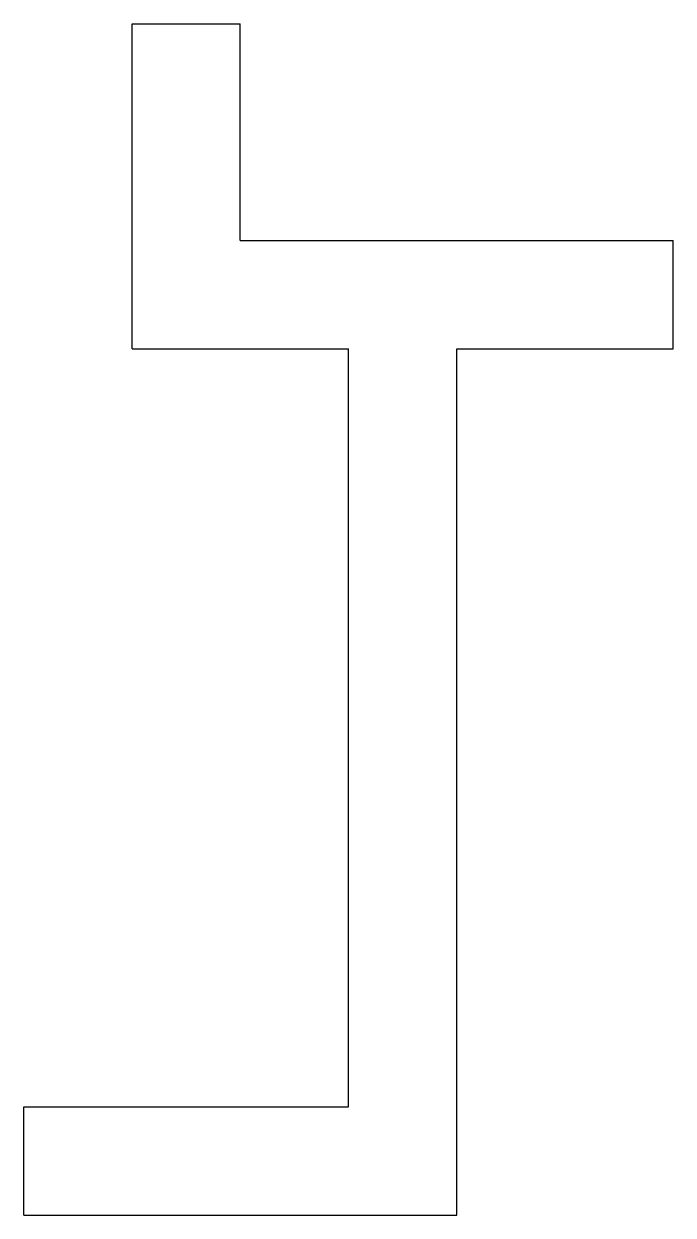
# Model space of a CAD drawing. Header units: metres. Extents: x 150 to 180, y 225 to 280.
import ezdxf

# ---------------------------------------------------------------- set-up
doc = ezdxf.new("R2010")
doc.units = ezdxf.units.M

msp = doc.modelspace()

# ---------------------------------------------------------------- linework, layer by layer
for p, q in [((155, 280, -294.449), (160, 280, -294.449)), ((155, 265, -294.449), (155, 280, -294.449)), ((160, 270, -294.449), (160, 280, -294.449)), ((160, 270, -294.449), (180, 270, -294.449)), ((180, 265, -294.449), (180, 270, -294.449)), ((155, 265, -294.449), (165, 265, -294.449)), ((165, 230, -294.449), (165, 265, -294.449)), ((170, 265, -294.449), (180, 265, -294.449)), ((170, 225, -294.449), (170, 265, -294.449)), ((150, 230, -294.449), (165, 230, -294.449)), ((150, 225, -294.449), (150, 230, -294.449)), ((150, 225, -294.449), (170, 225, -294.449))]:
    msp.add_line(p, q)

doc.saveas('drawing.dxf')
